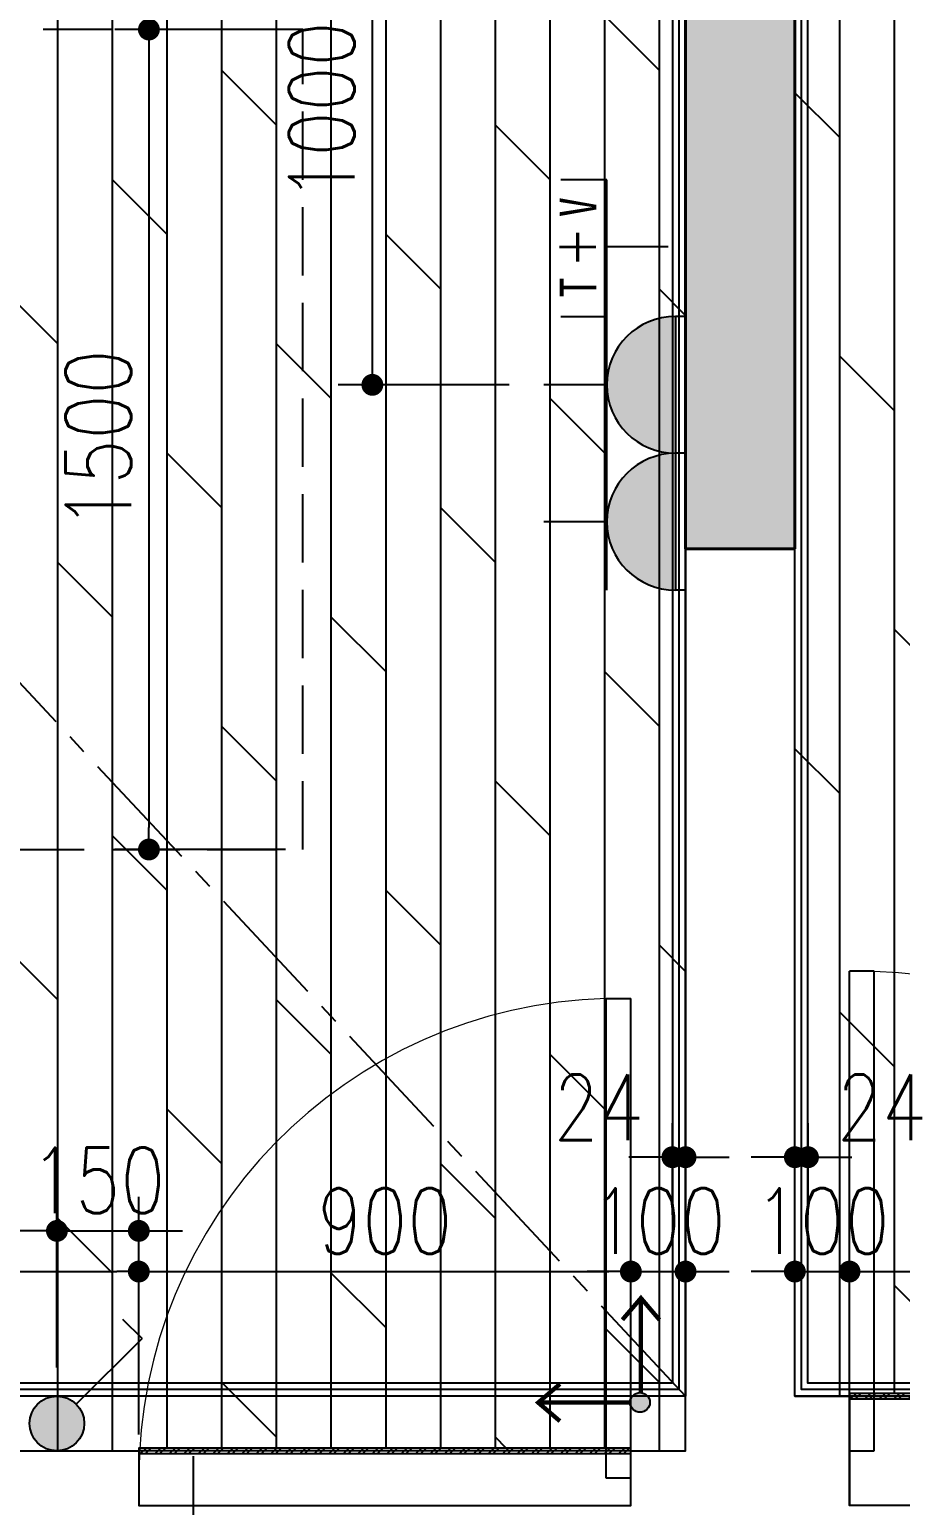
# Model space of a CAD drawing. Header units: inches. Extents: x -2597087 to 134135, y -662679 to 20000.
# Drawn here: x 12618 to 14211, y -35802 to -33102 of the extents above; entities that cross this region are included whole.
import ezdxf

# ---------------------------------------------------------------- set-up
doc = ezdxf.new("R2010")
doc.units = ezdxf.units.IN
doc.header["$LTSCALE"] = 100
doc.header["$MEASUREMENT"] = 0
for name, pattern in [('CENTER', [50.8, 31.75, -6.35, 6.35, -6.35]), ('CENTER2', [1.125, 0.75, -0.125, 0.125, -0.125]), ('DASH', [0.35, 0.25, -0.1])]:
    doc.linetypes.add(name, pattern=pattern)
doc.layers.get('0').update_dxf_attribs({"linetype": 'CONTINUOUS'})
doc.layers.get('Defpoints').update_dxf_attribs({"linetype": 'CONTINUOUS'})
for name, color, linetype in [('-04给水图层', 142, 'CENTER'), ('DOOR', 4, 'CONTINUOUS'), ('EQUIP-动力', 3, 'CONTINUOUS'), ('EQUIP-动力-DIM', 3, 'CONTINUOUS'), ('EQUIP-照明', 3, 'CONTINUOUS'), ('EQUIP-照明-DIM', 3, 'CONTINUOUS'), ('floor', 8, 'CONTINUOUS'), ('FUR-DIM', 3, 'CONTINUOUS'), ('PUB_HATCH', 8, 'CONTINUOUS'), ('RC', 1, 'CONTINUOUS'), ('RC-dim', 3, 'CONTINUOUS'), ('WALL', 7, 'CONTINUOUS'), ('wall-dim', 3, 'CONTINUOUS'), ('天花开线', 4, 'CONTINUOUS')]:
    doc.layers.add(name, color=color, linetype=linetype)
doc.layers.add('COLUMN', color=30, linetype='CONTINUOUS', lineweight=40)
doc.layers.add('FUR', color=8, linetype='CONTINUOUS', lineweight=0)
doc.styles.get("Standard").update_dxf_attribs({"font": 'txt.shx', "width": 0.8, "bigfont": 'GBCBIG.shx'})
doc.styles.add('宋体', font='', dxfattribs={"width": 0.8})
doc.styles.get('宋体').set_extended_font_data('SimSun')
doc.dimstyles.new('50', dxfattribs={"dimscale": 50, "dimtxt": 2.4, "dimasz": 0.8, "dimexe": 1.25, "dimexo": 0.6, "dimgap": 0.65, "dimtad": 1, "dimdec": 0, "dimdsep": 46, "dimtxsty": 'Standard', "dimblk1": 'DOT', "dimblk2": 'DOT', "dimsah": 1, "dimcen": 2.5, "dimclrd": 3, "dimclre": 3, "dimclrt": 3, "dimadec": 0, "dimazin": 0, "dimtfac": 1, "dimtdec": 0, "dimtix": 1, "dimtmove": 2, "dimatfit": 0, "dimldrblk": 'DOT', "dimfxl": 5, "dimfxlon": 1, "dimarcsym": 0})

# ---------------------------------------------------------------- blocks, each defined once
blk = doc.blocks.new('9#BZCcolumn')
at = {"layer": 'PUB_HATCH'}
blk.add_hatch(color=256, dxfattribs=at).paths.add_polyline_path([(254434.7, -25190.9), (254434.7, -23540.9), (253834.7, -23540.9), (253834.7, -23740.9), (254234.7, -23740.9), (254234.7, -25190.9)])
at = {"layer": 'COLUMN'}
for p, q in [((254434.7, -25190.9), (254434.7, -23540.9)), ((254234.7, -23740.9), (254234.7, -25190.9)), ((254234.7, -25190.9), (254434.7, -25190.9))]:
    blk.add_line(p, q, dxfattribs=at)
blk = doc.blocks.new('$DorLib2D$00000001')
for p, q in [((0.45, 0.975), (0.5, 0.975)), ((0.45, 0), (0.45, 0.975)), ((0.5, 0), (0.5, 0.975)), ((0.5, 0), (0.45, 0))]:
    blk.add_line(p, q)
at = {"lineweight": 13}
blk.add_arc((0.475, 0), 0.975, 91.4693, 180, dxfattribs=at)
blk = doc.blocks.new('3aaaaa')
at = {"color": 2, "linetype": 'DASH', "ltscale": 5}
for p, q in [((2099.9, 500), (1599.9, 500)), ((2099.9, 0), (2099.9, 500)), ((1599.9, 0), (2099.9, 0)), ((2099.8, -1500), (1599.8, -1500)), ((2099.8, -2000), (2099.8, -1500)), ((1599.8, -2000), (2099.8, -2000))]:
    blk.add_line(p, q, dxfattribs=at)
at = {"color": 8, "linetype": 'DASH', "ltscale": 5}
for p, q in [((1851.8, 231.5), (1851.8, 442.6)), ((1858.9, 231.5), (1627.4, 231.5)), ((1851.8, 231.5), (1851.8, 28.2)), ((1858.9, 231.5), (2045.7, 231.5)), ((1851.7, -1768.5), (1851.7, -1557.4)), ((1858.8, -1768.5), (1627.4, -1768.5)), ((1851.7, -1768.5), (1851.7, -1971.7)), ((1858.8, -1768.5), (2045.7, -1768.5))]:
    blk.add_line(p, q, dxfattribs=at)
at = {"color": 2, "linetype": 'DASH', "ltscale": 5}
for points in [[(1599.9, 500), (1599.9, 0)], [(1599.8, -1500), (1599.8, -2000)]]:
    blk.add_lwpolyline(points, dxfattribs=at)
blk.add_lwpolyline([(2099.9, 0), (2099.9, 0), (2099.9, -1500), (0, -1500), (0, 0)], close=True, dxfattribs=at)
at = {"color": 8, "linetype": 'DASH', "ltscale": 5}
for points in [[(1521.4, -344.5), (1521.4, -184.1, -0.088227), (1974.8, -184.1), (1974.8, -765.4, -0.051029), (1711.9, -784.9)], [(1710.8, -607.7, -0.150015), (1450.6, -590.9, -0.421158), (1452.1, -380.5)], [(1521.4, -1194.3), (1521.4, -1315.9, 0.088227), (1974.8, -1315.9), (1974.8, -834.6, 0.049068), (1722, -814.9, 0.049068)], [(1416, -974.2, -0.0597), (1452.1, -861.4)], [(1710.8, -930.7, -0.144255), (1460, -917.4)], [(1710.8, -1190.8, -0.147531), (1454.6, -1175.5)]]:
    blk.add_lwpolyline(points, format="xyb", dxfattribs=at)
at = {"linetype": 'DASH', "ltscale": 5}
for centre in [(1851.8, 231.5), (1851.7, -1768.5)]:
    blk.add_circle(centre, 134.6, dxfattribs=at)
at = {"color": 8, "linetype": 'DASH', "ltscale": 5}
for centre in [(1851.8, 231.5), (1851.7, -1768.5)]:
    blk.add_circle(centre, 71.1, dxfattribs=at)
at = {"linetype": 'DASH', "ltscale": 5}
for centre, radius, start, end in [((-4799.6, -1611.3), 6263.5, 1.01797, 14.90698), ((-3243.9, -2244.8), 4666.7, 9.1833, 28.7518)]:
    blk.add_arc(centre, radius, start, end, dxfattribs=at)
at = {"color": 8, "linetype": 'DASH', "ltscale": 5}
for centre, radius, start, end in [((1644.5, -667), 345.1, 76.4447, 123.8917), ((1567.2, -393.2), 169.9, 313.0537, 21.3114), ((1658.1, -552), 76.7, 313.3749, 55.071), ((1477.2, -631.6), 260, 322.3924, 17.2793), ((1658.4, -750.4), 234.3, 140.2181, 208.2991), ((1594.6, -852.2), 140.2, 325.948, 39.9987), ((1644.5, -1147.9), 345.1, 121.5334, 123.8917), ((1477.2, -941.7), 260, 322.3924, 17.2793), ((1658.1, -1135), 76.7, 313.3749, 55.071)]:
    blk.add_arc(centre, radius, start, end, dxfattribs=at)
blk = doc.blocks.new('_Dot')
at = {"color": 0, "linetype": 'ByBlock', "lineweight": -2}
blk.add_line((-0.5, 0), (-1, 0), dxfattribs=at)
at = {"color": 0, "linetype": 'ByBlock', "const_width": 0.5}
blk.add_lwpolyline([(-0.25, 0, 1), (0.25, 0, 1)], format="xyb", close=True, dxfattribs=at)
blk = doc.blocks.new('*D1176')
at = {"layer": 'Defpoints', "color": 0, "transparency": 16777216}
for p in [(13117.8, -33102.1), (12836.4, -34602.1), (13117.8, -34602.1)]:
    blk.add_point(p, dxfattribs=at)
at = {"layer": 'FUR-DIM', "color": 3, "lineweight": -2, "transparency": 16777216}
for p, q in [((13086.4, -33102.1), (12773.9, -33102.1)), ((12836.4, -33142.1), (12836.4, -34562.1)), ((13086.4, -34602.1), (12773.9, -34602.1))]:
    blk.add_line(p, q, dxfattribs=at)
at = {"layer": 'FUR-DIM', "color": 3, "lineweight": -2, "transparency": 16777216, "xscale": 40, "yscale": 40, "zscale": 40}
for p, rotation in [((12836.4, -33102.1), 90), ((12836.4, -34602.1), 270)]:
    blk.add_blockref('_Dot', p, dxfattribs=dict(at, rotation=rotation))
at = {"layer": 'FUR-DIM', "color": 3, "transparency": 16777216, "insert": (12743.9, -33852.1), "char_height": 120, "attachment_point": 5, "rotation": 90}
blk.add_mtext('1500', dxfattribs=at)
blk = doc.blocks.new('1联单控开关')
h = blk.add_hatch(color=256)
h.dxf.hatch_style = 1
h.paths.add_polyline_path([(50, -50, 1), (-50, -50, 1)])
for p in [(35.4, -85.4), (190.9, -170.2)]:
    blk.add_line(p, (155.6, -205.6))
blk.add_circle((0, -50), 50)
blk = doc.blocks.new('*U1139')
at = {"layer": 'EQUIP-照明'}
blk.add_blockref('1联单控开关', (0, 0), dxfattribs=at)
blk = doc.blocks.new('*D1168')
at = {"layer": 'Defpoints', "color": 0, "transparency": 16777216}
for p in [(12817.9, -35299.8), (12668.2, -35652.1), (12817.9, -35702.1)]:
    blk.add_point(p, dxfattribs=at)
at = {"layer": 'EQUIP-照明-DIM', "color": 3, "lineweight": -2, "transparency": 16777216}
for p, q in [((12668.2, -35549.8), (12668.2, -35237.3)), ((12817.9, -35549.8), (12817.9, -35237.3)), ((12628.2, -35299.8), (12588.2, -35299.8)), ((12668.2, -35299.8), (12817.9, -35299.8)), ((12857.9, -35299.8), (12897.9, -35299.8))]:
    blk.add_line(p, q, dxfattribs=at)
at = {"layer": 'EQUIP-照明-DIM', "color": 3, "lineweight": -2, "transparency": 16777216, "xscale": 40, "yscale": 40, "zscale": 40}
blk.add_blockref('_Dot', (12668.2, -35299.8), dxfattribs=at)
at = {"layer": 'EQUIP-照明-DIM', "color": 3, "lineweight": -2, "transparency": 16777216, "xscale": 40, "yscale": 40, "zscale": 40, "rotation": 180}
blk.add_blockref('_Dot', (12817.9, -35299.8), dxfattribs=at)
at = {"layer": 'EQUIP-照明-DIM', "color": 3, "transparency": 16777216, "insert": (12743, -35207.3), "char_height": 120, "attachment_point": 5}
blk.add_mtext('150', dxfattribs=at)
blk = doc.blocks.new('42aaaa')
at = {"color": 8, "linetype": 'DASH', "ltscale": 5}
blk.add_lwpolyline([(1585373, -153189.3), (1585373, -153189.3), (1585373, -154689.3), (1583273, -154689.3), (1583273, -153189.3)], close=True, dxfattribs=at)
blk = doc.blocks.new('safre2cdas')
at = {"linetype": 'ByBlock', "lineweight": -2}
h = blk.add_hatch(color=0, dxfattribs=at)
edge = h.paths.add_edge_path()
edge.add_ellipse((-141.7, 0), major_axis=(-88.6, 88.6), ratio=1, start_angle=135, end_angle=315, ccw=False)
edge.add_line((-141.7, -125.2), (-141.7, 125.2))
at = {"color": 0, "linetype": 'ByBlock', "lineweight": -2}
for p, q in [((-160.3, 125.2), (-141.7, 125.2)), ((-141.7, 125.2), (-141.7, -125.2)), ((-16.4, -125.2), (-16.4, 125.2)), ((-16.4, 0), (98.6, 0)), ((-160.3, -125.2), (-141.7, -125.2))]:
    blk.add_line(p, q, dxfattribs=at)
at = {"color": 0, "linetype": 'ByBlock', "lineweight": -2, "extrusion": (0, 0, -1)}
blk.add_ellipse((-141.7, 0), major_axis=(88.6, 88.6), ratio=1, start_param=-0.785398, end_param=2.356194, dxfattribs=at)
blk = doc.blocks.new('PCG7')
at = {"color": 0, "linetype": 'ByBlock', "lineweight": -2}
for p, q in [((-120, 675), (-120, 300)), ((996, 300), (996, 675)), ((-120, 300), (996, 300)), ((450, 300), (450, -201))]:
    blk.add_line(p, q, dxfattribs=at)
at = {"color": 0, "linetype": 'ByBlock', "lineweight": -2, "style": '宋体', "width": 0.8}
for s, p in [('T', (33, 386)), ('＋', (282, 385)), ('V', (690, 386))]:
    blk.add_text(s, height=300, dxfattribs=at).set_placement(p)
blk = doc.blocks.new('*D1302')
at = {"layer": 'Defpoints', "color": 0, "transparency": 16777216}
for p in [(12817.9, -35374.2), (11817.9, -35602.1), (12817.9, -35702.1)]:
    blk.add_point(p, dxfattribs=at)
at = {"layer": 'wall-dim', "color": 3, "lineweight": -2, "transparency": 16777216}
for p, q in [((11817.9, -35572.1), (11817.9, -35311.7)), ((12817.9, -35672.1), (12817.9, -35311.7)), ((11857.9, -35374.2), (12777.9, -35374.2))]:
    blk.add_line(p, q, dxfattribs=at)
at = {"layer": 'wall-dim', "color": 3, "lineweight": -2, "transparency": 16777216, "xscale": 40, "yscale": 40, "zscale": 40, "rotation": 180}
blk.add_blockref('_Dot', (11817.9, -35374.2), dxfattribs=at)
at = {"layer": 'wall-dim', "color": 3, "lineweight": -2, "transparency": 16777216, "xscale": 40, "yscale": 40, "zscale": 40}
blk.add_blockref('_Dot', (12817.9, -35374.2), dxfattribs=at)
at = {"layer": 'wall-dim', "color": 3, "transparency": 16777216, "insert": (12317.9, -35281.7), "char_height": 120, "attachment_point": 5}
blk.add_mtext('1000', dxfattribs=at)
blk = doc.blocks.new('*D1303')
at = {"layer": 'Defpoints', "color": 0, "transparency": 16777216}
for p in [(13717.9, -35374.2), (12817.9, -35702.1), (13717.9, -35702.1)]:
    blk.add_point(p, dxfattribs=at)
at = {"layer": 'wall-dim', "color": 3, "lineweight": -2, "transparency": 16777216}
for p, q in [((12817.9, -35672.1), (12817.9, -35311.7)), ((13717.9, -35672.1), (13717.9, -35311.7)), ((12857.9, -35374.2), (13677.9, -35374.2))]:
    blk.add_line(p, q, dxfattribs=at)
at = {"layer": 'wall-dim', "color": 3, "lineweight": -2, "transparency": 16777216, "xscale": 40, "yscale": 40, "zscale": 40, "rotation": 180}
blk.add_blockref('_Dot', (12817.9, -35374.2), dxfattribs=at)
at = {"layer": 'wall-dim', "color": 3, "lineweight": -2, "transparency": 16777216, "xscale": 40, "yscale": 40, "zscale": 40}
blk.add_blockref('_Dot', (13717.9, -35374.2), dxfattribs=at)
at = {"layer": 'wall-dim', "color": 3, "transparency": 16777216, "insert": (13267.9, -35281.7), "char_height": 120, "attachment_point": 5}
blk.add_mtext('900', dxfattribs=at)
blk = doc.blocks.new('*D1304')
at = {"layer": 'Defpoints', "color": 0, "transparency": 16777216}
for p in [(13817.9, -35374.2), (13717.9, -35702.1), (13817.9, -35702.1)]:
    blk.add_point(p, dxfattribs=at)
at = {"layer": 'wall-dim', "color": 3, "lineweight": -2, "transparency": 16777216}
for p, q in [((13717.9, -35672.1), (13717.9, -35311.7)), ((13817.9, -35672.1), (13817.9, -35311.7)), ((13677.9, -35374.2), (13637.9, -35374.2)), ((13717.9, -35374.2), (13817.9, -35374.2)), ((13857.9, -35374.2), (13897.9, -35374.2))]:
    blk.add_line(p, q, dxfattribs=at)
at = {"layer": 'wall-dim', "color": 3, "lineweight": -2, "transparency": 16777216, "xscale": 40, "yscale": 40, "zscale": 40}
blk.add_blockref('_Dot', (13717.9, -35374.2), dxfattribs=at)
at = {"layer": 'wall-dim', "color": 3, "lineweight": -2, "transparency": 16777216, "xscale": 40, "yscale": 40, "zscale": 40, "rotation": 180}
blk.add_blockref('_Dot', (13817.9, -35374.2), dxfattribs=at)
at = {"layer": 'wall-dim', "color": 3, "transparency": 16777216, "insert": (13767.9, -35281.7), "char_height": 120, "attachment_point": 5}
blk.add_mtext('100', dxfattribs=at)
blk = doc.blocks.new('*D1318')
at = {"layer": 'Defpoints', "color": 0, "transparency": 16777216}
for p in [(14117.9, -35374.2), (14017.9, -35602.1), (14117.9, -35602.1)]:
    blk.add_point(p, dxfattribs=at)
at = {"layer": 'wall-dim', "color": 3, "lineweight": -2, "transparency": 16777216}
for p, q in [((14017.9, -35572.1), (14017.9, -35311.7)), ((14117.9, -35572.1), (14117.9, -35311.7)), ((13977.9, -35374.2), (13937.9, -35374.2)), ((14017.9, -35374.2), (14117.9, -35374.2)), ((14157.9, -35374.2), (14197.9, -35374.2))]:
    blk.add_line(p, q, dxfattribs=at)
at = {"layer": 'wall-dim', "color": 3, "lineweight": -2, "transparency": 16777216, "xscale": 40, "yscale": 40, "zscale": 40}
blk.add_blockref('_Dot', (14017.9, -35374.2), dxfattribs=at)
at = {"layer": 'wall-dim', "color": 3, "lineweight": -2, "transparency": 16777216, "xscale": 40, "yscale": 40, "zscale": 40, "rotation": 180}
blk.add_blockref('_Dot', (14117.9, -35374.2), dxfattribs=at)
at = {"layer": 'wall-dim', "color": 3, "transparency": 16777216, "insert": (14067.9, -35281.7), "char_height": 120, "attachment_point": 5}
blk.add_mtext('100', dxfattribs=at)
blk = doc.blocks.new('*D1319')
at = {"layer": 'Defpoints', "color": 0, "transparency": 16777216}
for p in [(15017.9, -35374.2), (14117.9, -35602.1), (15017.9, -35602.1)]:
    blk.add_point(p, dxfattribs=at)
at = {"layer": 'wall-dim', "color": 3, "lineweight": -2, "transparency": 16777216}
for p, q in [((14117.9, -35572.1), (14117.9, -35311.7)), ((15017.9, -35572.1), (15017.9, -35311.7)), ((14157.9, -35374.2), (14977.9, -35374.2))]:
    blk.add_line(p, q, dxfattribs=at)
at = {"layer": 'wall-dim', "color": 3, "lineweight": -2, "transparency": 16777216, "xscale": 40, "yscale": 40, "zscale": 40, "rotation": 180}
blk.add_blockref('_Dot', (14117.9, -35374.2), dxfattribs=at)
at = {"layer": 'wall-dim', "color": 3, "lineweight": -2, "transparency": 16777216, "xscale": 40, "yscale": 40, "zscale": 40}
blk.add_blockref('_Dot', (15017.9, -35374.2), dxfattribs=at)
at = {"layer": 'wall-dim', "color": 3, "transparency": 16777216, "insert": (14567.9, -35281.7), "char_height": 120, "attachment_point": 5}
blk.add_mtext('900', dxfattribs=at)
blk = doc.blocks.new('pkgds')
blk.add_hatch(color=1).paths.add_polyline_path([(162250.7, -60662.2, 1), (162296, -60662.2, 1)])
at = {"color": 1, "const_width": 10}
for points in [[(162317.9, -60473.2), (162275.5, -60423.6), (162233.1, -60473.2)], [(162275.5, -60639.7), (162275.5, -60423.6)], [(162090.3, -60704.9), (162040.7, -60662.5), (162090.3, -60620.1)], [(162250.7, -60662.5), (162040.7, -60662.5)]]:
    blk.add_lwpolyline(points, dxfattribs=at)
at = {"color": 1}
blk.add_circle((162273.4, -60662.2), 22.6, dxfattribs=at)
blk = doc.blocks.new('*D1479')
at = {"layer": 'Defpoints', "color": 0, "transparency": 16777216}
for p in [(13817.9, -35165), (13793.9, -35300.3), (13817.9, -35300.3)]:
    blk.add_point(p, dxfattribs=at)
at = {"layer": 'RC-dim', "color": 3, "lineweight": -2, "transparency": 16777216}
for p, q in [((13793.9, -35270.3), (13793.9, -35102.5)), ((13817.9, -35270.3), (13817.9, -35102.5)), ((13753.9, -35165), (13713.9, -35165)), ((13793.9, -35165), (13817.9, -35165)), ((13857.9, -35165), (13897.9, -35165))]:
    blk.add_line(p, q, dxfattribs=at)
at = {"layer": 'RC-dim', "color": 3, "lineweight": -2, "transparency": 16777216, "xscale": 40, "yscale": 40, "zscale": 40}
blk.add_blockref('_Dot', (13793.9, -35165), dxfattribs=at)
at = {"layer": 'RC-dim', "color": 3, "lineweight": -2, "transparency": 16777216, "xscale": 40, "yscale": 40, "zscale": 40, "rotation": 180}
blk.add_blockref('_Dot', (13817.9, -35165), dxfattribs=at)
at = {"layer": 'RC-dim', "color": 3, "transparency": 16777216, "insert": (13659, -35073.8), "char_height": 120, "attachment_point": 5}
blk.add_mtext('24', dxfattribs=at)
blk = doc.blocks.new('*D1481')
at = {"layer": 'Defpoints', "color": 0, "transparency": 16777216}
for p in [(14017.9, -35165), (14017.9, -35300.3), (14041.9, -35300.3)]:
    blk.add_point(p, dxfattribs=at)
at = {"layer": 'RC-dim', "color": 3, "lineweight": -2, "transparency": 16777216}
for p, q in [((14017.9, -35270.3), (14017.9, -35102.5)), ((14041.9, -35270.3), (14041.9, -35102.5)), ((13977.9, -35165), (13937.9, -35165)), ((14041.9, -35165), (14017.9, -35165)), ((14081.9, -35165), (14121.9, -35165))]:
    blk.add_line(p, q, dxfattribs=at)
at = {"layer": 'RC-dim', "color": 3, "lineweight": -2, "transparency": 16777216, "xscale": 40, "yscale": 40, "zscale": 40}
blk.add_blockref('_Dot', (14017.9, -35165), dxfattribs=at)
at = {"layer": 'RC-dim', "color": 3, "lineweight": -2, "transparency": 16777216, "xscale": 40, "yscale": 40, "zscale": 40, "rotation": 180}
blk.add_blockref('_Dot', (14041.9, -35165), dxfattribs=at)
at = {"layer": 'RC-dim', "color": 3, "transparency": 16777216, "insert": (14176.8, -35073.8), "char_height": 120, "attachment_point": 5}
blk.add_mtext('24', dxfattribs=at)
blk = doc.blocks.new('*D1530')
at = {"layer": 'Defpoints', "color": 0, "transparency": 16777216}
for p in [(13245.1, -32752.1), (13445.1, -32752.1), (13559, -33752.1)]:
    blk.add_point(p, dxfattribs=at)
at = {"layer": 'EQUIP-动力-DIM', "color": 3, "lineweight": -2, "transparency": 16777216}
for p, q in [((13415.1, -32752.1), (13182.6, -32752.1)), ((13245.1, -33712.1), (13245.1, -32792.1)), ((13495.1, -33752.1), (13182.6, -33752.1))]:
    blk.add_line(p, q, dxfattribs=at)
at = {"layer": 'EQUIP-动力-DIM', "color": 3, "lineweight": -2, "transparency": 16777216, "xscale": 40, "yscale": 40, "zscale": 40}
for p, rotation in [((13245.1, -32752.1), 90), ((13245.1, -33752.1), 270)]:
    blk.add_blockref('_Dot', p, dxfattribs=dict(at, rotation=rotation))
at = {"layer": 'EQUIP-动力-DIM', "color": 3, "transparency": 16777216, "insert": (13152.6, -33252.1), "char_height": 120, "attachment_point": 5, "rotation": 90}
blk.add_mtext('1000', dxfattribs=at)

msp = doc.modelspace()

# ---------------------------------------------------------------- hatches: boundary and pattern name
at = {"layer": 'floor'}
h = msp.add_hatch(dxfattribs=at)
h.set_pattern_fill('DOLMIT', color=256, scale=400, angle=90, style=0)
h.set_pattern_definition([(90, (12669.92, -12077.45), (-100, 6e-15), []), (135, (12669.92, -12077.45), (-200, -200), [141.4214, -282.8427])])
h.paths.add_polyline_path([(12817.895, -35702.103), (12817.895, -35697.103), (13717.895, -35697.103), (13717.895, -35702.103), (13817.895, -35702.103), (13817.895, -32602.103), (11017.895, -32602.103), (11017.895, -35602.103), (11817.895, -35602.103), (11817.895, -35702.103)])
h = msp.add_hatch(dxfattribs=at)
h.set_pattern_fill('DOLMIT', color=256, scale=400, angle=90, style=0)
h.paths.add_polyline_path([(15017.895, -35597.103), (15017.895, -35602.103), (16417.895, -35602.103), (16417.895, -32602.103), (14017.895, -32602.103), (14017.895, -35602.103), (14117.895, -35602.103), (14117.895, -35597.103)])
at = {"layer": 'floor', "linetype": 'ByBlock'}
h = msp.add_hatch(dxfattribs=at)
h.set_pattern_fill('ANSI32', color=8, scale=50)
h.set_pattern_definition([(45, (-4684.827, -45608.162), (-13.258252, 13.258252), []), (45, (-4675.988, -45608.162), (-13.258252, 13.258252), [])])
h.paths.add_polyline_path([(15017.895, -35597.103), (14117.895, -35597.103), (14117.895, -35607.103), (15017.895, -35607.103)])
h = msp.add_hatch(dxfattribs=at)
h.set_pattern_fill('ANSI32', color=8, scale=50)
h.set_pattern_definition([(45, (-3384.827, -45708.162), (-13.258252, 13.258252), []), (45, (-3375.988, -45708.162), (-13.258252, 13.258252), [])])
h.paths.add_polyline_path([(13717.895, -35697.103), (12817.895, -35697.103), (12817.895, -35707.103), (13717.895, -35707.103)])

# ---------------------------------------------------------------- linework, layer by layer
at = {"layer": 'floor', "color": 1}
for p, q in [((15017.895, -35597.103), (14117.895, -35597.103)), ((13717.895, -35697.103), (12817.895, -35697.103))]:
    msp.add_line(p, q, dxfattribs=at)
at = {"layer": 'floor'}
msp.add_line((12917.895, -36902.103), (12917.895, -35712.103), dxfattribs=at)
for points in [[(13717.895, -35702.103), (13817.895, -35702.103), (13817.895, -32602.103), (11017.895, -32602.103), (11017.895, -35602.103), (11817.895, -35602.103), (11817.895, -35702.103), (12817.895, -35702.103)], [(14117.895, -35602.103), (14017.895, -35602.103), (14017.895, -32602.103), (16417.895, -32602.103), (16417.895, -35602.103), (15017.895, -35602.103)]]:
    msp.add_lwpolyline(points, dxfattribs=at)
at = {"layer": 'floor', "color": 1, "linetype": 'ByBlock'}
for points in [[(15017.895, -35597.103), (14117.895, -35597.103), (14117.895, -35607.103), (15017.895, -35607.103)], [(13717.895, -35697.103), (12817.895, -35697.103), (12817.895, -35707.103), (13717.895, -35707.103)]]:
    msp.add_lwpolyline(points, close=True, dxfattribs=at)
at = {"layer": 'RC'}
for points in [[(13817.895, -35602.103), (11017.895, -35602.103), (11017.895, -32602.103), (13817.895, -32602.103)], [(14017.895, -32602.103), (16417.895, -32602.103), (16417.895, -35602.103), (14017.895, -35602.103)], [(13793.895, -35578.103), (11041.895, -35578.103), (11041.895, -32626.103), (13793.895, -32626.103)], [(14041.895, -32626.103), (16393.895, -32626.103), (16393.895, -35578.103), (14041.895, -35578.103)], [(14117.895, -35602.103), (15017.895, -35602.103), (15017.895, -35802.103), (14117.895, -35802.103)], [(13717.895, -35702.103), (12817.895, -35702.103), (12817.895, -35802.103), (13717.895, -35802.103)]]:
    msp.add_lwpolyline(points, close=True, dxfattribs=at)
at = {"layer": 'RC', "color": 8}
for points in [[(13805.895, -35590.103), (11029.895, -35590.103), (11029.895, -32614.103), (13805.895, -32614.103)], [(14029.895, -32614.103), (16405.895, -32614.103), (16405.895, -35590.103), (14029.895, -35590.103)]]:
    msp.add_lwpolyline(points, close=True, dxfattribs=at)
at = {"layer": 'WALL'}
for p, q in [((13817.895, -35702.103), (13817.895, -32602.103)), ((14017.895, -35602.103), (14017.895, -32602.103)), ((14017.895, -35602.103), (14117.895, -35602.103)), ((14117.895, -35602.103), (14117.895, -35802.103)), ((11017.895, -35702.103), (12817.895, -35702.103)), ((12817.895, -35702.103), (12817.895, -35802.103)), ((13717.895, -35802.103), (13717.895, -35702.103)), ((13717.895, -35702.103), (13817.895, -35702.103))]:
    msp.add_line(p, q, dxfattribs=at)
at = {"layer": '天花开线', "linetype": 'CENTER2', "ltscale": 3}
msp.add_line((13817.895, -35602.103), (11017.895, -32602.103), dxfattribs=at)

# ---------------------------------------------------------------- block references
at = {"layer": '-04给水图层', "xscale": -1}
msp.add_blockref('42aaaa', (1596390.859, 120087.209), dxfattribs=at)
at = {"layer": 'COLUMN', "xscale": -1}
msp.add_blockref('9#BZCcolumn', (268252.61, -8861.246), dxfattribs=at)
at = {"layer": 'DOOR', "yscale": 900}
for p, xscale, zscale in [((14567.895, -35702.103), -900, 900), ((13267.895, -35752.103), 900, -900)]:
    msp.add_blockref('$DorLib2D$00000001', p, dxfattribs=dict(at, xscale=xscale, zscale=zscale))
at = {"layer": 'EQUIP-动力', "xscale": -1}
msp.add_blockref('42aaaa', (1596390.859, 120087.209), dxfattribs=at)
at = {"layer": 'EQUIP-动力', "xscale": 0.2240000003948813, "yscale": 0.2240000003948813, "zscale": 0.2240000003948813, "rotation": 90.00001067629405}
msp.add_blockref('PCG7', (13741.259, -33599.874), dxfattribs=at)
at = {"layer": 'EQUIP-动力', "xscale": -1, "rotation": 7.103022729992857e-06}
for p in [(13657.623, -33752.067), (13657.623, -34002.558)]:
    msp.add_blockref('safre2cdas', p, dxfattribs=at)
at = {"layer": 'EQUIP-照明', "extrusion": (0, 0, -1), "xscale": -1, "zscale": -1, "rotation": 270}
msp.add_blockref('*U1139', (-12618.177, -35652.104), dxfattribs=at)
at = {"layer": 'floor', "color": 1, "xscale": 0.7999999998137355, "yscale": 0.7999999998137355, "zscale": 0.7999999998137355}
msp.add_blockref('pkgds', (-116084.107, 12916.144), dxfattribs=at)
at = {"layer": 'FUR', "xscale": -1}
msp.add_blockref('3aaaaa', (13117.815, -33102.066), dxfattribs=at)

# ---------------------------------------------------------------- dimensions: what is measured, and where the dimension line sits
at = {"layer": 'EQUIP-动力-DIM'}
dim = msp.add_linear_dim(base=(13245.142, -32752.103), p1=(13558.991, -33752.067), p2=(13445.142, -32752.103), angle=90, dimstyle='50', dxfattribs=at)
dim.commit()
dim.dimension.update_dxf_attribs({"geometry": '*D1530', "text_midpoint": (13152.642, -33252.085)})
at = {"layer": 'EQUIP-照明-DIM'}
dim = msp.add_linear_dim(base=(12817.895, -35299.784), p1=(12668.177, -35652.104), p2=(12817.895, -35702.103), angle=180, dimstyle='50', dxfattribs=at)
dim.commit()
dim.dimension.update_dxf_attribs({"geometry": '*D1168', "text_midpoint": (12743.036, -35207.284)})
at = {"layer": 'FUR-DIM'}
dim = msp.add_linear_dim(base=(12836.385, -34602.066), p1=(13117.815, -33102.066), p2=(13117.815, -34602.066), angle=90, dimstyle='50', dxfattribs=at)
dim.commit()
dim.dimension.update_dxf_attribs({"geometry": '*D1176', "text_midpoint": (12743.885, -33852.066)})
at = {"layer": 'RC-dim'}
for base, p1, p2, angle, picture, middle in [((13817.895, -35165.01), (13793.895, -35300.268), (13817.895, -35300.268), 180, '*D1479', (13658.999, -35073.76)), ((14017.895, -35165.01), (14041.895, -35300.268), (14017.895, -35300.268), 0, '*D1481', (14176.791, -35073.76))]:
    dim = msp.add_linear_dim(base=base, p1=p1, p2=p2, angle=angle, dimstyle='50', dxfattribs=at)
    dim.commit()
    dim.dimension.update_dxf_attribs({"geometry": picture, "text_midpoint": middle, "dimtype": 160})
at = {"layer": 'wall-dim'}
for base, p1, p2, picture, middle in [((12817.895, -35374.244), (11817.895, -35602.103), (12817.895, -35702.103), '*D1302', (12317.895, -35281.744)), ((13717.895, -35374.244), (12817.895, -35702.103), (13717.895, -35702.103), '*D1303', (13267.895, -35281.744)), ((13817.895, -35374.244), (13717.895, -35702.103), (13817.895, -35702.103), '*D1304', (13767.895, -35281.744)), ((14117.895, -35374.244), (14017.895, -35602.103), (14117.895, -35602.103), '*D1318', (14067.895, -35281.744)), ((15017.895, -35374.244), (14117.895, -35602.103), (15017.895, -35602.103), '*D1319', (14567.895, -35281.744))]:
    dim = msp.add_linear_dim(base=base, p1=p1, p2=p2, angle=180, dimstyle='50', override={"dimfxl": 250, "dimarcsym": 2}, dxfattribs=at)
    dim.commit()
    dim.dimension.update_dxf_attribs({"geometry": picture, "text_midpoint": middle})

doc.saveas('drawing.dxf')
